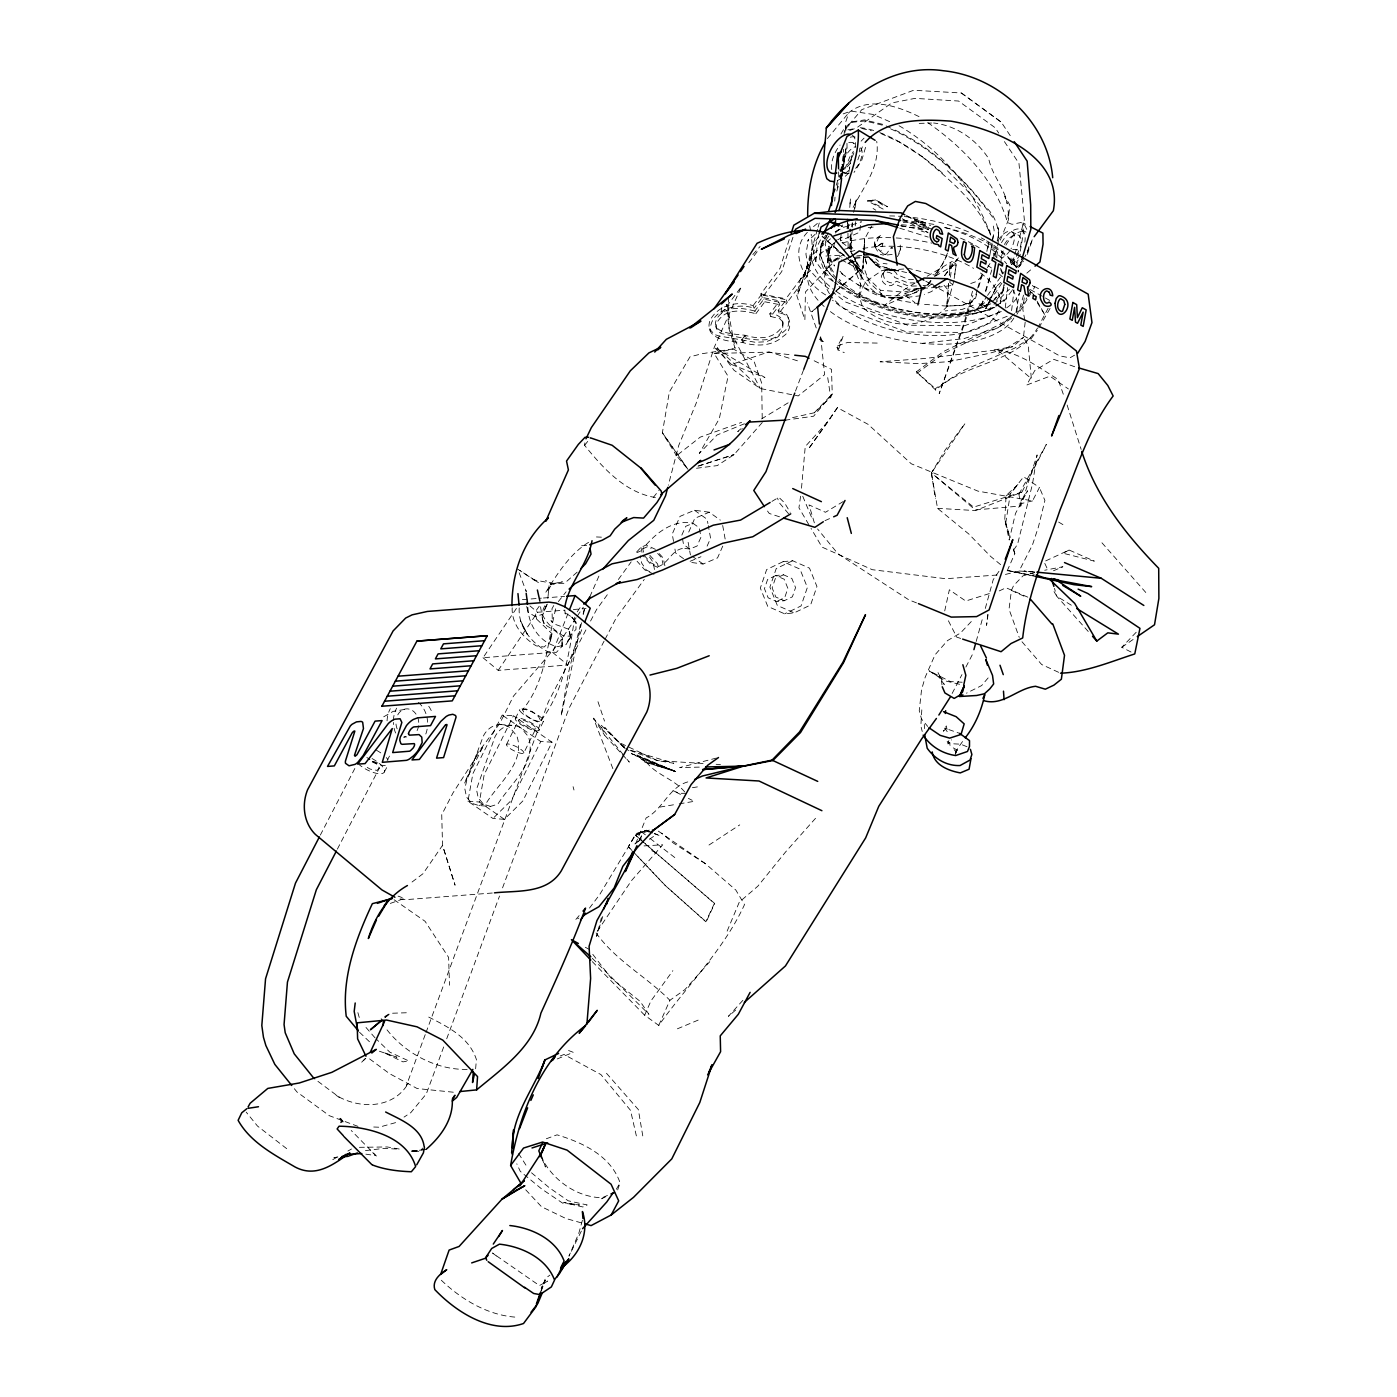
<?xml version="1.0" encoding="UTF-8"?>
<svg xmlns="http://www.w3.org/2000/svg" width="1397" height="1397" viewBox="0 0 1397 1397"><rect width="100%" height="100%" fill="white"/><g stroke="black" fill="none" stroke-linecap="round" stroke-linejoin="round"><path stroke-width="0.75" stroke-dasharray="5 3.75" d="M851 233.701L850.948 252.054L862.106 273.987L854.772 259.231M863.521 257.362L859.12 296.147L862.63 307.2C885.244 329.011 925.006 330.6 946.799 306.799L953.872 280.675M847.962 233.247L848.171 249.609M847.647 222.996L848.031 229.003L848.136 225.843M832.979 276.798C821.069 266.862 816.494 248.177 825.802 235.115M849.498 248.753L850.511 234.696M1014.03 264.522L1014.344 258.567L1013.873 264.976M852.205 229.265L850.948 252.054L850.04 229.038L851.105 251.844L853.864 257.38M852.327 227.187L852.554 223.049L851.926 227.309M863.695 255.826L862.997 268.416L863.922 251.67M863.817 253.73L864.638 239.044L871.571 226.122M864.045 249.574L864.638 239.044L864.01 249.225M1006.102 495.533L1010.345 493.7L1018.256 484.2L1006.102 495.533L1004.757 519.649L1009.874 537.915M921.81 709.868L920.85 725.969L922.23 731.487M844.067 135.526L844.521 127.913L851.559 121.906L864.499 119.915L882.712 124.333L890.57 127.983M846.966 143.332L847.071 148.553L840.959 178.764L846.023 148.047M834.742 201.116L835.004 197.152M948.633 283.591L946.799 306.799L948.668 283.801M832.856 281.199L827.81 277.671L815.883 261.728L817.053 246.675L822.379 236.023M848.031 229.003L848.538 222.542M849.76 207.472L850.459 198.863L849.743 207.175M475.626 1068.792L476.412 1059.537C469.305 1037.482 447.948 1026.778 428.652 1017.051M547.851 598.545L549.038 585.745M801.494 488.199L805.248 446.551L828.823 420.584L837.414 407.645L868.078 424.339L911.298 463.787L977.935 491.115L1032.505 500.912L1039.438 487.501L1023.652 476.796L1010.345 493.7L1005.561 524.119M829.154 248.456L827.757 260.75L828.997 246.082L828.491 256.699L827.024 250.115L831.879 262.287L834.585 265.273M834.288 242.938L833.782 248.16L843.509 255.686M841.116 234.452L840.453 241.21L849.219 247.968A7.718 3.493 77.8 0 1 852.816 248.177M828.962 236.041L820.999 246.728L819.899 257.467L821.034 244.807L826.832 235.918L821.296 244.65M995.432 254.411C1001.282 237.42 999.169 219.381 985.391 206.546C960.28 174.747 929.756 145.847 892.543 128.908M655.42 497.524C625.088 492.6 603.05 468.17 584.61 445.329L585.099 440.649M996.201 300.46L1003.448 290.733L1004.041 285.163M820.999 246.728L819.637 258.934L824.771 271.804L833.398 281.286M829.032 249.557L827.565 261.78L832.263 273.55L837.519 279.33M1025.171 322.131L1023.425 337.463L1028.192 345.443L1031.388 378.709L997.371 349.861L924.57 358.505L880.11 361.788L918.702 363.639L948.563 361.701L989.443 353.301L1012.808 346.631L1023.425 337.463L996.498 354.576M841.745 177.262L844.452 154.089L843.596 152.692M1010.485 263.038L1011.445 254.848M1005.264 307.951L1007.621 287.572M1016.684 267.438L1017.645 259.248M840.732 237.682L840.365 240.913L859.679 232.181L860.919 221.582M855.226 225.877L855.715 221.634M954.78 274.65L956.019 264.068L952.335 261.309L949.838 282.491L953.522 285.25L938.522 287.153M1011.603 310.588L1014.03 290M1024.228 297.875L1022.831 309.47L1024.787 320.035M548.322 592.992L549.073 587.089L552.356 583.317L564.51 583.317L577.887 571.495M1034.723 572.508L1023.006 575.843L1013.558 585.675L1011.428 590.407L1009.018 609.232L1019.251 637.399M845.01 132.313L845.464 128.786L861.844 109.612L913.638 90.264L961.346 92.988L1001.265 122.15L1011.865 138.111M987.801 614.418L986.561 625.367L988.046 614.663M800.586 496.232L798.944 507.81L809.928 526.512M992.691 239.62L994.158 230.278L993.11 225.196M843.107 156.097L841.762 164.811M840.959 178.764L846.32 147.209M851.664 226.785L852.24 222.839M954.186 278.527L956.997 259.266L941.997 278.894M837.274 187.897L838.27 181.54M854.947 208.293L856.309 199.858L854.143 207.315M1004.059 287.153L1003.448 290.733M986.858 251.425L988.5 242.205M1020.299 251.181L1023.25 233.84L1023.058 222.961L1028.332 225.668M850.913 160.498L851.803 155.399L849.498 168.251M721.882 307.445L720.625 314.604L741.423 286.629L714.269 347.277L696.108 403.401L678.715 445.486L668.325 485.265M504.369 819.341L479.346 802.018L484.235 774.444L513.45 715.77L552.007 742.191L522.81 801.005L504.369 819.341L492.966 818.485L467.943 801.197L472.885 773.641L502.169 715.089L513.45 715.77M990.717 250.779L991.713 245.191M809.369 267.211L813.246 245.575M826.064 271.035L829.958 249.399M848.939 171.656L849.935 166.068M989.705 255.93L992.01 243.078M992.394 240.93L993.546 234.504M1000.322 302.887L1002.784 289.109M1015.933 312.614L1019.478 292.951A106.224 50.729 10.2 0 1 1006.643 307.864M840.453 178.537L841.256 174.084M997.179 241.105L998.855 233.282L998.052 227.728M987.644 248.683L988.657 243.165M841.448 166.662L839.318 177.244M972.522 291.187L964.174 322.602L939.186 393.657L964.821 322.969L972.906 295.413M955.181 755.026L956.194 749.822L956.753 752.669M998.384 238.066L998.453 227.973M865.564 147.349L861.739 160.306L854.038 172.442M853.637 212.344L856.309 199.858M581.536 622.748L561.157 715.84L568.474 672.69L580.995 622.521M583.387 614.278L584.767 607.939M840.156 178.135L843.928 157.075L843.491 149.339M830.499 238.747L810.662 256.437L797.739 294.54L807.85 264.574L804.358 273.725L800.429 279.033L796.796 295.588L804.882 319.808L805.423 292.008L837.676 257.851L841.92 257.415M944.721 610.908L949.366 589.778L965.729 601.024L992.376 592.625M574.778 617.142C569.085 653.586 564.074 690.589 540.761 720.887L537.618 721.917L531 719.106L524.766 714.129L522.565 709.886C547.135 679.955 547.153 640.717 556.582 605.425M583.09 614.156L584.644 607.887M601.409 917.707L596.589 936.339L603.417 914.354M977.132 289.895L975.176 297.421L971.142 302.346L961.677 305.279L946.433 306.118L962.254 305.314L971.614 302.52L975.63 297.928L977.586 290.751M862.368 146.825L857.566 160.62M1031.859 241.402L1027.039 255.214M1014.886 254.411L1024.35 219.731L1018.972 163.379L1003.483 140.206M948.842 740.585L947.917 743.972L951.532 739.834M976.189 641.433L983.017 616.706M985.287 608.446L993.25 579.598L1000.549 569.016M582.409 1220.279L578.812 1233.272L568.963 1256.113L581.658 1230.495M1023.53 295.116L1019.566 309.383L1016.283 312.212M817.472 229.283L804.882 273.306L785.882 298.818L787.244 302.363L779.177 313.103C792.239 313.766 792.937 330.338 783.211 336.345C772.209 346.351 756.353 346.648 742.785 342.527C730.579 341.759 703.844 339.768 709.868 320.769C717.394 305.175 737.529 300.355 753.07 305.699L754.083 308.335C737.599 301.595 708.646 310.553 710.392 331.543M818.066 227.187L819.271 222.996M541.268 1290.968L545.249 1280.298L541.18 1288.383L545.249 1280.298M540.552 1292.225L545.336 1278.517L549.877 1275.129M819.236 233.229L806.575 276.641L787.244 302.363L762.238 297.474L761.225 294.837L753.07 305.699M982.545 274.144L978.11 288.987M985.426 291.117L991.8 269.831M985.828 291.414L990.386 276.117M977.673 288.114L982.755 271.088M1021.12 261.833L1017.924 272.066M836.838 191.11L839.265 183.059M838.602 349.337L843.159 336.031L837.746 345.74L837.781 349.914L844.277 352.638M789.218 239.533L780.032 268.241L760.876 293.929L762.238 297.474M1000.619 564.65L990.613 556.408L968.872 534.073L937.544 508.333L931.397 472.972L964.925 423.71L945.053 450.201L931.397 472.972L975.35 509.922L1020.805 505.976L1037.115 454.933L1032.47 484.113L1017.557 544.324L1011.48 553.142M792.955 237.28L781.726 271.577L754.083 308.335M836.192 185.242L838.776 177.332L838.567 168.67M617.666 1189.93L620.076 1182.84C610.716 1155.616 582.689 1142.624 557.054 1134.835L544.079 1139.585M919.016 116.615C897.992 106.347 869.615 96.253 848.974 112.493L845.168 123.46L846.111 130.777M1011.672 264.487L1013.768 258.497M546.629 604.691L543.293 614.139L535.383 616.496L527.979 612.305L526.215 602.107M795.487 391.108L803.746 369.384M425.229 1034.618L406.335 1085.679L408.43 1082.989C393.727 1109.096 359.308 1109.445 335.996 1095.265L339.663 1097.553L313.888 1078.327M425.998 1032.575L548.427 701.731L586.548 628.72M443.687 1046.947L426.329 1093.851L410.788 1112.658L404.047 1117.094M446.708 1038.792L499.532 896.018M502.553 887.863L568.981 708.384L604.063 641.188M955.792 753.385L957.626 748.425L963.057 740.847M1032.208 239.83L1025.869 255.895M803.939 277.147L812.548 254.132M635.618 843.823L646.147 817.943C663.924 808.619 669.407 785.079 690.642 781.237M1050.09 308.388L1038.442 328.557M516.419 608.428L483.03 657.725L552.601 652.382L567.863 613.842M483.03 657.725L498.188 670.368L567.758 665.024L583.02 626.467M994.158 255.459L997.248 247.81M1000.322 240.162L1009.018 218.351L1008.058 210.423L1008.197 218.631L1009.944 205.307L1004.827 196.366L1007.22 203.822C1004.286 187.442 991.957 175.096 988.692 158.647C976.154 139.578 956.596 125.573 933.615 122.988M841.396 177.279L849.865 156.848L853.41 151.417M898.777 253.346L900.855 248.264L900.244 245.069L900.419 251.39L897.398 256.716M545.948 606.315L543.939 611.188L547.38 604.115M1048.117 308.248L1038.635 326.182M544.847 605.739C541.844 611.135 541.041 618.138 544.114 623.673L542.088 617.16L543.119 621.682L547.1 626.013L555.552 631.2L562.52 637.8L562.065 646.392L556.303 652.434L547.31 651.456C531.331 643.022 517.676 626.153 519.265 607.171M727.139 931.118L739.292 902.13L757.873 886.152L785.62 851.926L817.769 815.796M859.12 296.147L865.337 281.862L881.909 270.581L909.517 268.608L935.728 275.349M658.354 831.128L705.59 863.8L735.835 890.064L744.514 904.61C723.594 950.1 687.359 985.182 658.755 1025.415L644.663 1015.235L650.88 1001.038L672.865 970.671M589.848 596.746L599.4 574.988M681.841 535.121L685.735 526.302L692.929 523.264L699.233 527.769L700.945 537.199L697.051 546.017L689.856 549.056L684.827 548.392M688.721 532.1L694.798 518.322L709.274 512.21L720.346 520.138M707.109 546.122L710.584 538.247L708.296 525.621M722.755 546.105L717.552 557.909L703.075 564.021L690.415 562.345M658.755 1025.415L669.896 1000.304L684.914 989.6L709.746 961.695M1014.816 553.666L1012.965 547.746L1014.816 553.666L1005.613 574.394L1019.024 571.146L1032.418 545.057L1038.495 526.704L1044.904 500.423L1039.438 487.501M947.515 253.014L942.451 264.277L934.523 276.606M639.616 840.226L642.253 834.358L639.616 840.016M990.944 307.305L989.949 309.453L985.776 308.72L977.656 303.586L981.794 304.319L986.352 297.09M792.553 417.651L814.346 412.744L830.691 397.377L832.245 394.041L831.512 369.367L812.792 360.094M990.281 299.429L985.776 308.72L990.368 299.255M840.959 133.972L844.521 127.913M985.776 308.72L988.447 303.219M989.32 301.385L996.602 286.437L1001.212 282.002M515.388 718.495L519.824 709.536M523.77 753A9.622 2.357 26.3 0 0 511.773 744.776A9.622 2.357 26.3 0 0 509.905 748.39A9.622 2.357 26.3 0 0 523.77 753L535.854 728.623A9.622 2.357 26.3 0 0 523.858 720.398A9.622 2.357 26.3 0 0 521.972 724.03A9.622 2.357 26.3 0 0 535.854 728.623M539.067 730.212A13.202 3.231 26.2 0 0 522.6 718.931A13.202 3.231 26.2 0 0 520.016 723.908A13.202 3.231 26.2 0 0 539.067 730.212L543.503 721.236A13.202 3.231 26.2 0 0 527.053 709.973A13.202 3.231 26.2 0 0 524.434 714.932A13.202 3.231 26.2 0 0 543.503 721.236M828.194 232.845L825.487 238.328L825.557 249.103L830.482 261.483L834.62 266.024M506.517 744.444L518.601 720.084M552.007 742.191L540.744 741.528L511.459 800.202L492.966 818.485M947.096 255.214L942.451 264.277L933.755 276.309M320.35 835.074L355.187 767.791M337.358 849.149L379.373 767.983L375.828 763.268L368.441 759.025M952.143 693.471L961.957 674.594M965.903 667.033L972.783 653.796M590.564 621.036L596.589 609.511L609.389 591.874M605.076 639.285L616.094 618.155L644.261 579.423M387.126 760.509L390.182 754.817M384.28 772.052L387.842 765.469M853.13 207.402C863.887 186.447 880.389 166.348 876.722 141.307M882.625 243.707L881.682 243.2L876.618 246.885L875.36 246.78L874.539 243.916L874.854 241.07L877.753 237.28L881.472 234.958L878.469 237.996L874.959 246.431L874.539 243.916L876.949 246.815L875.36 246.78L874.819 242.956L875.744 248.055L878.469 252.787M553.753 605.53L551.972 608.76L552.374 622.591L550.994 620.635L553.893 623.865L569.435 629.506L570.378 637.364L566.012 644.681L557.49 646.689C539.434 642.742 527.56 623.935 527.909 606.071M1018.937 494.154L1046.353 444.386L1021.906 492.111L1018.937 494.154L1020.805 505.976M589.464 908.102L599.715 894.551L635.425 835.214L641.433 831.791L653.01 829.381M616.321 1189.231L620.076 1182.84M1016.964 314.185L1026.743 297.893M1027.843 296.077L1031.108 290.646L1033.116 294.173M1011.061 317.102L1000.514 324.139L943.586 351.45L916.397 371.846L935.78 390.13C965.152 362.347 1016.44 363.814 1037.552 327.998M1019.845 311.234L1027.79 298.364M1028.925 296.531L1034.601 287.328L1031.65 284.883L1039.211 289.092M1031.003 338.86L1037.307 330.408M987.312 267.753L992.621 259.283M1001.893 283.189L995.223 293.195L974.477 311.828C926.857 325.798 874.155 310.309 834.55 282.369M498.188 670.368L537.548 612.27L564.964 610.157M558.363 601.583L566.117 591.804M577.24 611.816L580.541 606.962M576.088 617.806L558.067 644.244L513.485 696.125L499.689 723.576L476.534 754.642L464.502 783.298L483.502 745.684L453.047 792.832L441.731 814.748L442.535 845.342L455.073 885.209L442.535 845.342L422.977 873.736L409.146 884.231M577.293 616.042L583.3 607.224M837.414 407.645L808.392 449.083L828.823 420.584M987.539 295.413L1004.251 271.804M597.235 931.31L631.479 880.651L662.754 844.783L641.59 846.041M539.207 606.228L536.169 610.489L535.61 615.396L537.147 620.39L536.396 618.888L552.025 633.732L550.243 641.572L544.079 647.021L536.151 645.851C523.107 637.818 511.477 623.935 512.175 607.8M977.429 308.632L982.894 301.001M983.278 301.333L977.778 308.981L965.31 313.138M618.347 579.511L631.165 561.873M920.71 289.406L926.281 286.612L932.498 278.02M754.834 311.077C742.366 307.759 726.44 305.489 717.656 317.398C707.266 333.761 736.359 334.127 745.177 335.28L746.347 337.952L742.785 342.527L741.929 339.925L745.334 335.315C757.104 339.052 772.244 339.541 780.556 328.749C787.489 320.943 777.954 313.12 769.782 313.888L778.688 302.049L763.792 299.168L754.834 311.077L755.847 313.714C743.379 310.396 727.435 308.126 718.669 320.035C713.937 325.03 716.748 333.691 723.908 334.058C738.105 336.834 787.664 351.59 782.582 320.123M1016.09 262.88L1018.203 260.017M741.772 339.89L745.177 335.28L746.347 337.952M827.373 138.582L848.974 112.493M1011.952 290.611L1003.989 301.281L1000.531 303.411M755.847 313.714L764.823 301.787L763.792 299.168M778.688 302.049L779.701 304.686L770.795 316.508L779.77 318.708L783.595 322.742M779.177 313.103L778.164 310.466L786.232 299.744L761.225 294.837M828.84 250.604L836.192 240.825M882.694 273.882L884.807 271.105M748.844 262.671L759.427 248.771M944.669 275.75L960.35 255.372M1010.939 263.212L1018.954 252.909M653.325 497.437L659.244 489.945M584.61 445.329L590.529 437.872M1018.465 267.491L1023.11 261.78M920.413 288.515L926.281 286.612L933.144 278.282M426.102 1149.382L411.277 1151.215L419.956 1151.338L422.732 1148.055M988.15 677.912L981.637 685.578L966.445 693.174M891.076 248.212L891.967 247.199L892.666 248.247M579.126 915.611L575.267 920.117L578.917 918.056M920.169 288.114L926.281 286.612L930.419 281.827M935.92 275.436L942.8 267.456M588.556 542.368C569.889 553.736 557.001 574.254 545.546 592.695L552.688 583.771L562.38 581.833L553.02 584.417L545.546 580.506M762.291 422.505L734.071 454.601L717.255 465.603L696.352 468.274M752.843 254.568L760.108 246.466M846.722 228.182L850.93 223.503M835.371 233.002L842.653 224.969M742.872 1000.339L728.378 1016.335L738 1008.04M946.171 728.274L943.412 731.242L946.31 725.916L947.69 732.342L944.686 728.134L959.704 733.39M655.437 549.353L646.217 544.97L640.926 547.432L635.338 553.404L640.629 550.959M643.528 552.182L642.795 548.864C654.547 534.073 672.69 518.881 692.929 523.264M644.261 555.482L650.81 562.799L658.598 566.483C668.814 563.061 672.83 547.694 685.071 548.427M971.282 621.543L960.507 632.998L947.498 640.594L935.047 654.809L925.233 677.108L921.566 689.664L919.243 710.619L921.531 719.018L927.73 726.44M843.334 155.242L844.452 154.089M365.141 1058.577L361.159 1062.768L365.77 1058.42M814.346 412.744L832.245 394.041L813.613 416.219L785.655 420.113M1131.046 652.032L1121.774 647.282L1137.158 631.252M861.093 141.167L864.045 138.146M379.373 767.983L376.998 770.376L370.1 769.066L366.398 766.936M845.464 128.786L851.96 122.342L865.11 120.945L883.096 125.346M881.978 244.038L882.956 243.078L880.756 251.827L878.643 249.557L883.568 254.097L886.431 254.429L884.126 254.778L886.519 253.887L890.553 248.055L892.142 248.072M994.018 304.284L1009.402 289.196M982.021 276.204L976.363 281.53L968.802 284.202M807.344 232.356C787.838 252.473 804.934 282.893 825.697 294.942M813.525 226.628L819.306 221.774M815.062 234.382L807.71 241.21L808.496 239.236L805.929 253.992L808.444 269.167L807.256 267.491L820.58 282.089L830.796 290.489M1016.23 267.822L1023.512 261.222M848.974 172.914L843.963 177.436L835.738 181.261M740.812 428.844L737.703 431.551L742.418 428.635M835.685 291.362L860.342 269.865L852.257 260.226M814.94 308.999L811.692 311.793L816.145 308.3M836.017 290.838L860.342 269.865L849.533 260.331M1014.624 313.627L998.191 327.719L963.93 338.598L922.509 343.313M1026.83 273.148L1033.378 267.56M800.429 279.033L810.452 270.651M385.31 1017.4L390.269 1013.296L407.714 1012.72M993.966 299.22L996.829 296.915L993.686 299.29M384.716 1017.784L390.269 1013.296L381.154 1018.535M996.41 306.083L1004.251 299.814L995.45 306.048M686.713 467.838L676.532 455.736L700.194 437.156L741.58 422.383M992.097 300.477L984.239 306.432L988.255 303.848M881.35 243.811L876.618 246.885M916.816 373.366L943.988 353.319L999.746 326.741L1015.235 315.443M993.686 307.288C943.132 328.994 880.18 316.141 836.262 284.447M649.395 839.3L654.372 835.86M1121.774 647.282L1135.569 637.8M788.135 402.825L761.54 418.908M383.721 716.801L393.168 711.37L407.924 708.89M939.832 286.001L931.345 291.624L924.29 294.365M935.78 390.13L935.361 388.628L962.516 370.851L1014.379 348.272L1033.902 335.926M708.995 845.028L739.746 824.894M543.59 1283.616L547.659 1281.049L539.417 1285.572L492.739 1253.249M932.096 283.591C917.061 295.989 897.276 297.578 878.94 294.523C866.227 287.642 858.841 273.218 851.803 261.064M835.877 231.797L842.793 227.536L861.722 221.896M993.616 307.654L989.146 310.082L968.558 314.587L990.176 309.785L994.839 307.34M838.008 239.708L845.255 235.272M990.787 303.795C942.032 328.173 879.516 313.365 837.327 281.548L853.934 292.968L875.203 302.625M843.247 501.523L825.487 512.28L809.02 504.911L815.15 525.516M771.965 501.383L777.5 498.083L779.718 498.153L784.52 502.798L790.178 512.315M927.154 276.239L952.335 261.309M935.484 276.065L956.019 264.068M1074.572 355.17L1069.962 357.859L1059.555 355.833L938.592 288.358M332.765 1159.65L337.603 1156.891M347.888 1151.058L351.52 1148.998M835.179 231.727L842.793 227.536M915.07 282.997L903.37 290.227L884.266 305.611L906.374 296.059L914.598 302.398M1069.124 550.034L1063.03 553.212L1094.322 561.123L1069.124 550.034L1043.996 561.699L1048.309 570.919M550.767 584.121L552.356 583.317L533.968 579.895L517.781 569.155L526.267 591.595L525.953 590.355M918.859 290.332C901.868 301.071 878.643 300.338 863.503 287.031L867.275 289.738L861.146 285.599L850.983 259.667M605.407 1196.897L601.688 1198.766L605.338 1196.95M783.071 561.681L766.674 569.539L760.317 588.067L767.756 606.403L784.625 613.824L794.177 612.864L810.592 605.006L816.931 586.478L809.492 568.142L792.64 560.721L783.071 561.681L799.94 569.085L807.379 587.438L801.04 605.966L784.625 613.824M792.64 560.721L776.226 568.579L769.887 587.107L777.326 605.46L794.177 612.864M775.789 575.547L767.617 579.458L764.456 588.678L768.158 597.811L776.557 601.496L784.241 600.727L792.396 596.816L795.557 587.596L791.855 578.463L783.473 574.778L775.789 575.547L784.188 579.231L787.873 588.364L784.73 597.584L776.557 601.496M783.473 574.778L775.3 578.69L772.139 587.91L775.841 597.043L784.241 600.727M999.222 590.931L1006.015 587.77L1027.965 597.217M642.795 548.864L647.265 546.786L651.159 548.637M643.598 842.356L635.425 835.214L646.532 830.185L652.347 832.577M405.514 736.394L403.698 737.214L406.754 736.865M824.998 520.644L831.931 517.571M607.433 1195.465L602.177 1197.735C576.455 1197.334 551.972 1179.679 541.303 1156.821M1053.478 570.762L1062.873 566.763L1044.694 570.238M709.274 512.21L694.484 510.254L680.025 516.366L672.219 534.073L674.122 544.586M690.118 561.297L700.962 556.722M677.405 1028.803L700.927 1018.954M1001.282 311.514L964.821 325.711L907.683 325.204L845.709 302.066L832.455 291.781M744.426 423.745L717.063 434.991L699.286 453.431L719.298 418.733L728.064 376.264L714.164 353.458L733.198 348.901L753.926 360.985L761.679 383.057L762.221 418.349M557.228 1058.943L573.311 1052.343L566.396 1049.688M1007.167 316.298L965.729 332.451L906.513 331.927L842.67 308.126L832.49 300.215M560.232 1055.975L564.004 1054.473L600.937 1074.59L630.518 1110.336L637.084 1139.061M635.425 835.214L653.429 829.469M973.203 305.227L961.922 309.488L945.158 310.902M948.563 361.701L956.578 358.68M843.159 113.89L851.035 111.079L873.247 114.467L891.094 122.272M390.322 903.405L404.519 898.411L398.075 896.123M731.434 364.477L764.945 377.539L714.269 347.277L731.434 364.477L769.014 351.834L799.049 361.317M837.746 345.74L847.42 342.509L879.691 343.121M522.565 709.886L525.691 708.855L532.327 711.649L538.561 716.626L540.761 720.887M922.544 287.73L904.802 293.562L918.475 289.144M698.011 466.144L734.071 454.601L697.889 466.196M645.03 762.081L675.659 771.563L636.927 755.026L641.974 759.636L675.659 771.563L645.03 762.081L642.864 759.357M478.874 805.545L486.156 803.292C498.624 783.053 525.831 762.273 516.855 735.957L509.87 727.593A23.26 19.453 -87 0 0 483.31 736.114L466.877 780.102L464.782 788.572L466.528 797.041L471.697 803.258L478.874 805.545L490.557 806.418L497.821 804.166C510.289 783.874 537.391 763.006 528.415 736.673L521.43 728.308L502.169 715.089M395.595 1122.629L379.093 1127.222L370.659 1126.89M849.638 130.497L856.309 128.07L891.74 102.959L915 98.366L958.552 101.038L995.153 127.738L998.715 133.082M844.259 249.295L849.219 247.968M365.455 1150.622L383.494 1148.404L399.193 1149.155M716.469 758.047L679.728 767.564L701.277 767.075M918.126 288.603L903.842 292.095L880.547 290.262L863.346 273.515L853.008 255.634M1032.505 500.912L1018.954 504.125L1027.668 490.766L1015.479 513.485L1009.21 540.063L1004.757 519.649L1010.083 537.653M819.323 339L822.763 341.532L826.849 341.759M847.455 247.793L850.86 247.059M848.154 263.317L853.253 262.217M337.812 1156.908L333.9 1157.711L337.899 1157.327M1012.738 249.504L1017.453 249.714L1018.605 251.041M994.175 349.949L1012.808 346.631M847.892 129.834L856.134 128.402M659.925 807.082L677.074 804.201M679.221 803.851L694.222 801.337L688.389 798.385M692.441 787.681L700.194 786.459M733.198 348.901L702.22 353.685L689.996 356.829L669.338 392.033L662.37 432.791L676.532 455.736M424.321 1149.644L411.277 1151.215M936.392 287.433L907.526 289.319L894.028 283.87L891.443 285.582A7.718 6.199 37.1 0 1 882.537 281.478A7.718 6.199 37.1 0 1 883.515 273.183A7.718 6.199 37.1 0 1 892.77 274.388L894.779 277.497L908.26 282.98L914.267 282.84M923.05 285.652L933.353 284.447M920.763 295.745L900.786 298.085L890.186 297.648L902.864 297.858L886.693 297.858L881.332 295.623L880.547 290.262M868.201 227.659L874.382 226.978M359.378 1147.321L387.196 1146.954L400.817 1149.294M856.78 255.861L863.136 255.197M947.707 315.495L966.41 313.801M838.497 259.702L828.072 260.575L841.92 257.694M855.156 258.288L869.755 257.065M522.391 599.627L541.355 598.16M543.468 598.003L564.545 596.379M573.381 609.511L586.042 608.533M492.268 893.015L405.444 899.685L398.355 898.69M997.056 575.023L945.734 578.725L872.287 569.697L822.012 547.083L811.028 528.38M903.283 222.472L909.499 222.053L930.716 225.371M467.157 1069.369C436.423 1070.189 404.868 1053.198 386.463 1029.135M825.924 256.053L844.225 255.04M854.685 257.223L869.58 256.681M581.623 545.721L588.172 545.494M919.209 123.39L931.555 123.041M892.142 254.464L883.882 255.267L880.337 254.359M714.164 353.458L767.232 352.166L792.605 354.978M913.498 279.61L909.377 279.679L897.206 274.755A7.718 6.199 37 0 0 886.606 269.865A7.718 6.199 37 0 0 885.436 279.749A7.718 6.199 37 0 0 896.455 281.216L908.626 286.141L920.99 285.896M686.171 793.304L679.117 793.304L672.83 790.545L680.618 794.474M894.586 270.267L886.012 270.092M902.933 220.062L934.471 224.428M901.17 226.139L928.359 229.545M596.432 536.954L603.19 537.251M411.836 1150.971L419.956 1151.338M924.133 313.819L947.445 315.058L965.589 313.504L947.445 315.058L924.273 313.836L898.882 309.68M962.166 682.242L950.379 681.579L929.145 670.839L939.116 677.266L944.267 684.53L937.981 672.516L941.246 679.012L941.997 684.844M937.544 508.333L975.438 510.569L1021.906 492.111L973.587 507.128L931.397 472.972L935.379 498.659M500.231 724.572L511.808 725.287M946.991 306.118L921.234 304.092M703.093 763.478L657.481 760.614L627.201 749.368M716.12 764.299L720.468 764.578M1019.339 571.024L1035.247 572.054M467.943 801.197L479.346 802.018M1034.723 571.984L1024.001 570.954L1034.217 574.377M453.309 1092.21L417.162 1088.542L389.501 1073.629L367.69 1057.494M888.876 269.237L898.882 270.896L887.392 269.9L895.564 270.774M872.095 201.43L867.397 200.924L884.615 209.864M883.131 263.457L887.043 263.911M514.777 1317.092C486.785 1314.821 460.678 1298.948 440.858 1279.792M365.857 1154.166L375.915 1155.651L351.223 1130.487M945.559 227.711C971.91 233.945 1000.147 245.208 1016.51 267.578M919.209 303.76L900.978 300.809L878.556 294.208L857.636 284.656M997.371 349.861C1019.95 353.162 1039.193 367.551 1058.105 379.478L1064.357 397.185M764.823 301.787L779.701 304.686M760.876 293.929L785.882 298.818M1034.723 576.297L1007.813 570.552L1034.269 575.791M900.646 225.563L923.871 230.191L927.643 232.304M902.654 220.97L925.268 225.493L929.04 227.606M1007.813 570.552L1033.309 575.948M906.67 272.572L879.691 266.53L869.475 258.148M959.634 684.303L945.42 680.915L929.145 670.839M861.722 128.472L871.361 130.794M917.235 221.355L923.592 222.909M869.912 259.021L880.197 268.067L887.881 269.97M895.791 270.215L881.332 266.268L871.187 258.934M581.344 1222.864L565.785 1218.463L541.512 1206.729L523.177 1187.083M874.976 302.555L899.109 309.732M944.494 227.432C967.807 233.928 991.416 244.562 1006.713 263.963M631.252 750.433L673.773 763.251L657.481 760.614L620.495 743.169L624.756 747.151M899.72 228.182L928.219 237.106M778.164 310.466L786.668 314.517L789.707 320.35M921.147 230.994L924.482 232.059M490.557 806.418L483.397 804.131L478.228 797.914L476.464 789.427L494.94 736.883A23.19 19.383 -87 0 1 521.43 728.308L540.744 741.528M779.491 516.785L769.241 513.467L765.626 508.351M960.682 638.446L956.753 637.137L947.306 618.627M379.408 1051.225L396.923 1057.25L383.686 1052.517L402.982 1061.877L408.727 1060.917L389.78 1052.133L376.509 1039.263M957.626 750.294L952.405 747.43L956.229 752.25M1074.677 366.73L1053.652 359.308L1034.828 370.484L1026.638 385.066L1049.915 376.177L1068.373 388.942M641.974 759.636L675.659 771.563L631.846 753.786L626.17 748.478M652.329 832.996L646.497 830.918L635.879 833.59L646.532 830.185L651.212 833.887M654.267 833.695L660.1 835.773L654.285 833.38M358.016 1126.384L329.413 1115.732L296.95 1091.948L294.348 1088.717M928.551 229.789L916.484 224.48M916.502 602.875L908.818 599.837L837.851 553.683L817.559 528.957M635.67 755.76L675.659 771.563L631.846 753.786M967.003 746.731L960.665 744.182L951.497 743.728L947.131 741.51L950.082 745.666L949.593 742.785M927.416 227.99L920.274 224.882M876.373 265.674L868.986 257.188L874.941 262.846M880.756 293.684L881.961 294.226L869.44 282.735L863.014 265.5M970.129 243.916L974.023 245.68M879.324 206.11L873.003 203.036M1011.428 590.407L1026.498 597.322M1058.629 672.324L1041.638 664.501L1019.985 639.424M880.966 133.536L899.825 142.302L922.142 156.691M890.849 128.961C933.091 148.117 967.632 181.488 993.966 219.224M657.777 567.426L650.408 563.917L642.672 555.273M654.04 574.272L644.82 569.906L637.084 561.262M844.818 172.861L837.973 169.456A15.297 7.858 -60.8 0 0 852.275 160.288M997.912 240.86A14.93 7.666 -60.8 0 1 1011.882 231.885L1018.692 235.307M651.77 850.686L657.341 853.497M649.884 571.792L646.322 569.976L641.59 562.939L640.228 555.709M1021.574 229.824L1026.131 232.164A21.688 11.124 -60.8 0 0 1005.857 245.191M839.178 224.865L842.88 226.785M906.688 215.767L925.268 225.493M841.448 259.842L860.342 269.865L822.693 236.826L847.996 258.969M906.74 215.871L929.215 228.025M902.305 218.753L928.114 232.81M585.326 947.271L588.818 949.174M1030.288 289.581L1043.489 296.95M1045.393 297.998L1051.05 301.158M925.757 281.181L936.758 287.328M533.968 579.895L538.264 582.427L519.492 570.273M981.794 304.319L989.949 309.453M1058.629 522.059L1065.474 526.145M1071.324 605.215L1056.831 596.309L1052.57 589.115M853.148 142.931L854.667 143.874M873.073 208.485L875.832 210.214M705.59 863.8L673.424 843.09L661.549 833.136M899.039 125.73C940.792 150.09 973.953 188.735 990.351 234.329M927.73 122.604C963.004 147.034 995.31 180.51 1007.569 222.577L1012.057 224.323L1020.84 222.507L1024.193 224.149L1027.319 230.522M841.5 273.585L858.579 285.093M394.076 899.72L425.055 921.287L448.612 957.399L449.52 985.234M878.434 202.198L884.109 206.162M694.484 510.254L707.144 519.317L707.912 523.526M689.856 549.056L683.552 544.551L682.522 538.893M692.004 556.093L703.075 564.021M683.552 558.678L675.642 553.002L674.507 546.698M286.682 1148.648L257.467 1126.034L246.186 1112.117M961.346 92.988L1001.265 122.15M875.308 264.365L880.197 268.067M492.495 1252.934L496.948 1256.374M641.433 831.791L648.348 837.117M650.059 838.462L677.702 859.801M921.706 156.324C947.847 178.414 978.302 202.251 990.525 235.133M529.969 605.949L537.548 612.27M552.601 652.382L567.758 665.024M531.524 1172.799L549.318 1187.747L568.195 1200.791L587.177 1204.965L582.846 1206.973L563.742 1202.468L579.563 1205L562.642 1203.149L541.739 1189.022L520.26 1171.315L516.785 1163.806M645.239 843.788L714.723 903.492L706.201 921.88L665.461 885.646L635.967 854.667M640.088 839.213L635.198 834.917L628.318 846.582L631.269 849.69M641.712 840.645L714.391 903.405L705.834 921.758L665.147 885.419L632.736 851.244M916.397 371.846L935.361 388.628M684.705 791.942C674.402 779.229 657.184 775.23 646.986 762.884L648.016 764.613L646.444 762.291M372.702 1152.63L377.347 1157.013M359.518 1032.261L371.759 1043.926M875.832 258.777L878.521 261.344M375.025 1037.831L364.058 1025.223M788.554 513.747L779.177 502.606L777.5 498.083M623.638 747.116L600.588 724.641L604.604 735.224L629.314 762.116L625.192 757.052M947.48 170.783L966.026 189.311L980.397 206.04M644.663 1015.235L592.311 961.642M628.58 846.914L634.482 853.113M592.276 958.307L648.924 1014.309L640.14 1001.387L611.17 978.197L591.437 952.597M839.999 271.228L842.705 274.196M838.829 280.762L842.775 285.11M835.895 279.976L825.906 268.957L820.772 256.14M659.314 553.683L663.191 557.997L664.92 565.837M657.673 553.404L661.602 557.787L663.069 564.423M649.849 555.325L657.603 563.969L658.476 567.898M1088.246 631.496L1056.831 596.309L1054.456 588.364M1101.954 542.804L1147.391 594.301M822.763 341.532L818.869 335.193M606.49 1073.28L638.324 1109.55L643.371 1139.446M836.855 347.347L838.13 348.831M944.04 285.232L948.179 290.192M596.082 932.934C615.885 960.839 646.636 976.8 669.896 1000.304M612.864 768.647L593.498 718.198L623.813 755.358M687.988 469.357L662.37 432.791L686.765 467.611M649.535 557.019L653.098 562.293L654.46 569.522M871.78 259.807L873.3 262.112M593.498 718.198L604.604 735.224M518.584 1153.503L527.647 1167.857M1028.402 288.533L1031.754 293.894M1037.342 302.817L1045.183 315.32L1037.133 301.228M709.379 328.906L714.705 334.599L719.158 335.996L755.218 342.265L766.22 341.776L777.465 337.183L785.882 329.779L788.275 325.623L788.676 317.73M802.751 496.267L812.548 519.701M541.757 1158.043L545.476 1167.019L541.023 1154.428M1000.741 269.796L1002.313 273.707M769.782 313.888L770.795 316.508M715.578 326.269L716.591 328.906M816.215 327.963L807.326 302.747M1067.133 405.043L1081.156 449.397M597.986 701.713L604.517 721.114M989.879 231.029L989.513 229.911L990.263 234.05M526.669 606.49L527.787 610.21L527.001 606.158M357.894 1012.633L360.059 1020.351M815.883 261.728L812.408 247.321L811.186 234.294M573.084 786.686L573.992 790.021M992.726 244.458L993.983 257.764M564.702 610.349L565.523 614.034L564.126 612.148L571.757 617.003L575.966 622.084L575.983 629.401L569.574 636.176L563.27 635.897C552.933 629.348 541.634 619.849 540.604 606.822M640.926 547.432L642.236 553.317M809.684 225.86L810.871 231.972M726.999 304.406L735.084 348.324L729.164 329.238L726.265 304.319M722.686 525.482L725.357 540.202M688.127 542.333L690.415 554.958M827.723 377.644L830.691 397.377M820.685 336.694L824.614 374.675L798.211 395.927L760.265 388.523L734.019 370.275L717.394 347.783L760.265 388.523L729.164 329.238L728.274 297.404M847.403 218.962L847.996 228.671M924.29 724.397L924.465 728.605M377.923 763.041A14.04 5.082 28.3 0 1 366.835 757.453M372.039 758.536A17.026 6.147 28.3 0 1 383.057 773.205A17.026 6.147 28.3 0 1 359.378 764.805M385.328 765.486A17.026 6.147 28.3 0 1 370.956 761.313M376.474 750.294A17.026 6.147 28.3 0 1 382.027 753.804M386.27 757.576A17.026 6.147 28.3 0 1 388.087 759.985M397.167 728.867A14.04 11.403 85.6 0 1 395.945 723.524M397.743 714.88A14.04 11.403 85.6 0 1 410.858 709.676A14.04 11.403 85.6 0 1 418.751 724.03M418.576 725.829A14.04 11.403 85.6 0 1 416.935 730.875M387.056 720.817A24.954 20.274 85.6 0 1 390.287 708.663M418.367 702.394A24.954 20.274 85.6 0 1 427.622 722.825M427.133 729.182A24.954 20.274 85.6 0 1 424.391 737.092M395.595 733.023A24.954 20.274 85.6 0 1 393.378 722.441M393.395 720.328A24.954 20.274 85.6 0 1 396.626 708.174M428.739 706.271A24.954 20.274 85.6 0 1 431.743 711.754M860.255 127.703A108.372 40.181 43 0 1 875.814 131.178M879.743 132.575A108.372 40.181 43 0 1 943.796 174.328M850.668 259.702A7.718 3.493 77.8 0 1 846.198 262.199M855.767 258.602A7.718 3.493 77.8 0 1 851.297 261.099M998.907 310.763A89.024 42.504 10.2 0 1 920.571 334.861A89.024 42.504 10.2 0 1 830.499 295.169M829.504 293.719A89.024 42.504 10.2 0 1 843.701 254.603M851.017 251.652A89.024 42.504 10.2 0 1 854.807 250.465M862.892 248.526A89.024 42.504 10.2 0 1 895.494 246.343M897.555 246.431A89.024 42.504 10.2 0 1 973.552 268.346M980.502 273.009A89.024 42.504 10.2 0 1 1000.409 303.498M1004.181 283.713A89.024 42.504 10.2 0 1 990.892 302.363M989.076 303.481A89.024 42.504 10.2 0 1 839.248 279.313M833.398 272.083A89.024 42.504 10.2 0 1 837.1 239.708M901.449 224.795A89.024 42.504 10.2 0 1 932.655 229.213M960.542 238.136A89.024 42.504 10.2 0 1 966.41 240.755M968.278 241.681A89.024 42.504 10.2 0 1 973.674 244.51M975.577 245.593A89.024 42.504 10.2 0 1 979.262 247.845M1000.531 268.364A89.024 42.504 10.2 0 1 1003.692 276.169M1013.855 318.079A106.224 50.711 10.2 0 1 931.415 344.011A106.224 50.711 10.2 0 1 827.268 309.156M824.178 306.502A106.224 50.711 10.2 0 1 832.891 246.483M842.513 243.008A106.224 50.711 10.2 0 1 894.115 237.839M896.21 237.961A106.224 50.711 10.2 0 1 931.904 243.148M988.063 265.727A106.224 50.711 10.2 0 1 991.468 267.997M999.099 273.882A106.224 50.711 10.2 0 1 1002.382 276.833M1012.685 289.511A106.224 50.711 10.2 0 1 1016.248 312.806M999.798 311.898A106.224 50.729 10.2 0 1 832.629 288.69M829.731 286.315A106.224 50.729 10.2 0 1 820.144 235.499M889.697 215.924A106.224 50.729 10.2 0 1 902.183 216.43M904.278 216.587A106.224 50.729 10.2 0 1 971.823 233.316M981.218 237.839A106.224 50.729 10.2 0 1 984.728 239.743M986.579 240.79A106.224 50.729 10.2 0 1 1018.623 271.856M860.657 147.82A14.93 7.666 -60.8 0 1 855.435 168.583M849.097 173.123A14.93 7.666 -60.8 0 1 842.845 162.925A14.93 7.666 -60.8 0 1 855.366 146.668M859.888 148.117A21.514 11.036 -60.8 0 1 859.242 151.959M848.59 170.609A21.514 11.036 -60.8 0 1 841.238 175.341M831.774 169.578A21.514 11.036 -60.8 0 1 840.068 145.044M850.249 137.255A21.514 11.036 -60.8 0 1 856.413 137.622M848.765 142.651A15.297 7.858 -60.8 0 1 854.999 145.131M852.03 134.985A21.688 11.124 -60.8 0 1 854.877 149.427M853.881 152.797A21.688 11.124 -60.8 0 1 838.13 172.442M1011.882 231.885A14.93 7.666 -60.8 0 1 1011.009 248.858M1010.014 250.482A14.93 7.666 -60.8 0 1 1001.335 258.078A15.297 7.858 -60.8 0 1 1001.509 251.67M997.056 257.834A14.93 7.666 -60.8 0 1 995.083 247.88M1001.474 242.729A21.514 11.036 -60.8 0 1 1018.169 228.933A21.514 11.036 -60.8 0 1 1024.822 242.205M1020.351 254.219A21.514 11.036 -60.8 0 1 1010.817 265.22M996.777 256.664A21.514 11.036 -60.8 0 1 998.645 248.788M1028.995 246.588A21.688 11.124 -60.8 0 1 1024.892 256.769M1023.739 258.655A21.688 11.124 -60.8 0 1 1018.256 265.395M1001.3 264.365A21.688 11.124 -60.8 0 1 1003.413 250.238M1004.391 244.492A15.297 7.858 -60.8 0 1 1021.032 239.114A15.297 7.858 -60.8 0 1 1007.901 262.112M950.309 262.496L949.331 275.279L950.309 262.496M551.483 634.552L550.243 641.572L551.483 634.552M562.415 645.414L562.065 646.392L561.873 638.866L562.415 645.414M996.602 286.437L991.259 297.421L996.602 286.437M570.378 637.364L566.676 642.655L570.814 637.364L569.208 631.444L570.378 637.364M641.694 838.864L634.762 843.98L641.729 838.864M872.741 200.225L867.397 200.924L875.709 199.946L887.532 206.773L875.709 199.946L872.741 200.225M919.226 220.569L911.962 217.984L927.311 223.625L919.226 220.569M625.175 748.617L604.744 727.558L625.175 748.617M573.957 619.744L571.757 617.003L576.175 623.464L573.957 619.744M863.398 279.749L852.641 261.064L863.398 279.749M526.302 632.37L520.295 620.39L527.28 634.343L526.302 632.37M866.594 263.981L863.643 252.84L866.594 263.981"/><path stroke-width="1.5" d="M512.437 1148.072C511.285 1115.854 534.003 1088.909 544.917 1059.939L558.59 1053.425M383.267 1025.538L383.319 1020.561M807.676 215.697C807.536 190.341 812.303 164.305 825.383 142.284M512.734 1148.229L513.625 1129.684L511.634 1152.717L512.42 1154.393M564.877 606.909C568.789 583.195 587.805 564.772 592.031 540.709M831.512 205.569L831.948 197.291L834.9 189.189M473.286 1071.464L472.553 1082.518L474.316 1074.677M459.665 1091.581L476.621 1089.887L477.547 1076.598L442.814 1040.136L417.057 1026.83L386.515 1020.037L357.143 1022.831L357.615 1038.862L365.997 1056.254M511.948 605.704C511.913 572.753 523.194 540.15 548.322 517.833L545.825 521.116L568.404 469.933L566.536 461.045L578.341 444.403L585.064 437.261L588.748 437.261M586.897 1024.263L590.617 978.476L589.097 946.258L596.956 920.553L627.253 866.437L636.962 845.674M841.273 151.906L837.746 153.338L832.368 199.404L828.561 211.226M841.5 179.392L838.986 200.714L835.144 212.536M355.205 1002.994L354.192 1011.376L357.859 1031.108M945.263 713.483L945.682 710.689M970.985 758.658L969.081 769.223L960.298 772.908C948.633 770.725 934.191 765.207 932.218 751.918M521.081 1183.486L510.621 1165.482C519.649 1112.588 540.971 1058.909 585.308 1025.73M963.686 685.263L965.833 675.292L962.847 664.728M917.899 304.93L921.793 288.463L915.297 277.776L904.627 265.535L859.26 250.919L850.476 256.926L839.038 262.147L834.812 287.555L803.746 369.384M667.766 487.361L665.583 495.743L653.761 520.33L628.336 540.552L602.578 569.435M964.262 685.752L960.123 694.99L964.262 685.752L962.638 691.794L960.123 694.99L954.168 698.43L944.931 692.964L942.259 686.783M973.919 649.675L975.612 643.493M819.236 233.229L821.052 227.013L834.969 218.665M1021.731 259.79L1030.829 229.335L1030.689 204.905L1027.162 161.161L1014.222 141.656M354.716 754.59L363.464 728.553L362.679 722.284A14.843 6.793 -50.2 0 0 360.95 721.428L356.479 721.882L352.096 724.24A9.168 4.191 -50.2 0 0 350.298 725.969L327.509 766.429L334.337 765.905L351.904 733.303A3.58 1.641 -50.2 0 1 352.463 732.482L353.354 731.574A1.938 0.891 -50.2 0 1 353.755 731.277L354 731.155A2.375 1.083 -50.2 0 1 354.716 731.05A1.938 0.891 -50.2 0 1 354.838 731.172L345.496 760.876A10.146 4.645 -50.2 0 0 345.513 763.321L349.04 765.8L355.135 764.334A9.727 4.453 -50.2 0 0 357.789 762.36L363.255 755.48L382.097 720.59L375.077 721.131L356.968 754.747L355.117 756.266L354.489 755.428A2.619 1.205 -50.2 0 1 354.594 754.886M606.525 904.383L608.394 898.393L603.539 909.412M791.191 233.386L793.81 225.179L814.172 213.304L839.37 210.51L901.117 212.833L904.872 214.859M838.968 210.65C846.303 184.16 859.679 158.158 858.299 130.078L846.966 136.452L838.305 157.861L838.567 168.67M710.636 1067.902L711.929 1065.09L699.792 1102.53L671.782 1158.899L633.505 1197.369L611.188 1214.988L591.088 1225.606L585.238 1223.964M538.159 1078.484L544.917 1059.939L542.036 1068.076M794.282 233.247L795.609 229.213L814.975 218.316L875.29 220.516L898.533 225.144M540.272 1294.425L536.029 1306.701L523.526 1323.5C491.168 1334.711 456.4 1312.185 434.816 1289.606C431.935 1280.595 439.95 1273.907 446.726 1269.716L440.631 1274.448L449.118 1250.071L459.089 1246.456L502.064 1199.097L524.329 1180.675L513.398 1189.72M536.413 1303.907L540.552 1292.225M1058.891 415.555L1051.592 436.004L1079.427 368.529L1076.458 351.031L1053.478 332.975L1008.005 312.404L973.517 288.341L946.956 278.719L924.098 278.038L916.886 282.002M794.771 393.098L765.975 471.68L753.786 490.469L764.421 506.657M833.799 226.489L835.109 222.926M625.105 871.466L632.614 851.716M1005.229 559.254L1012.79 539.609L989.059 609.983L976.59 616.601L951.27 617.107L918.423 603.626M519.544 1128.619L527.647 1107.804M569.47 609.773L575.093 595.576L590.25 608.219L584.627 622.416M834.376 226.663L835.773 223.153M542.403 1292.644L537.845 1303.418L531.035 1312.272M838.741 226.07L830.621 222.14L834.777 222.874L835.72 220.674M541.809 1152.577L545.738 1143.322L541.163 1153.119L519.754 1186.018M539.993 1156.803L545.738 1143.322M707.615 1074.834L720.59 1051.697L720.241 1035.876L738.297 1014.292L750.119 992.359M708.663 1072.617L711.929 1065.09M530.86 1100.417L533.287 1094.881M625.489 871.518L634.325 851.96M384.612 1021.347L370.275 1052.308M563.951 1262.975L557.124 1276.91M830.22 219.713L823.27 234.259M542.315 1143.34L538.805 1150.866L541.303 1156.821M585.989 438.798L591.333 427.639L630.326 370.799L648.907 352.9L660.781 347.259L657.795 349.931M982.929 698.36L984.798 694.519C981.567 710.147 975.176 725.235 965.24 737.791M1034.164 236.687L1053.338 210.755C1063.85 155.504 994.175 128.576 950.851 121.155C921.81 118.989 885.995 118.832 865.197 142.389M560.878 1267.428L564.126 1261.02C555.901 1239.331 531.716 1227.876 509.835 1225.536M319.354 836.995L295.483 883.131L265.552 978.791L261.815 1025.52L263.457 1037.255L265.849 1045.48L274.825 1064.374L291.746 1085.469M336.363 851.087L316.351 889.732L287.45 982.074L284.062 1024.577L285.215 1032.75L294.226 1053.827L313.888 1078.327M950.17 697.26L938.854 715.037M611.188 1214.988L618.696 1200.861L611.065 1184.219L567.077 1150.133L542.63 1142.03L523.543 1148.055L510.621 1165.482M845.028 500.458L837.117 515.266L833.66 516.803M381.87 706.271L416.9 641.101L487.291 635.687L452.261 700.875L381.818 706.236M565.907 1261.788L559.795 1273.138L554.696 1279.373M566.012 1261.526L561.105 1270.537L568.823 1259.134M582.549 915.978L598.929 906.705L614.139 888.003L622.835 866.332L637.416 847.49L653.901 829.905L674.664 814.521L691.113 784.573L707.633 765.312L718.495 757.523M248.09 1106.948L250.098 1103.298L267.805 1088.42L299.307 1082.989L331.875 1072.32L376.264 1049.339L371.812 1053.041M340.955 1122.455L341.863 1120.918L340.17 1118.595L342.841 1121.669M553.107 1059.886L555.29 1056.184L551.186 1061.441M585.692 603.714L589.848 596.746M376.457 919.924L368.354 938.522C374.902 916.991 387.301 896.787 407.418 885.541M378.622 916.292L388.401 899.982L384.227 905.553M416.708 1164.854L423.396 1152.892L424.461 1147.199M498.712 1236.502L502.466 1230.478L493.281 1244.081M1077.646 353.371L1085.102 341.462L1091.965 322.567L1088.176 294.156L925.774 203.508L915.367 201.43L907.666 205.918L900.227 217.845L893.364 236.757L897.153 265.186M472.885 1069.386L456.714 1097.448L452.331 1101.08M738.105 275.017L713.972 308.824M740.462 271.577L744.025 266.408M612.864 1193.178L606.787 1201.961L582.566 1228.679M452.436 1098.758L454.951 1095.231L452.314 1099.893C453.152 1119.765 440.614 1136.861 426.102 1149.382M936.409 718.46L921.653 738.908L878.783 806.279L865.651 837.921L785.446 965.956L744.339 1002.435M588.189 1022.517L597.235 1010.31L579.196 1033.274L585.622 1025.765M580.488 919.959L585.622 913.184M734.316 281.775L725.06 293.946L757.087 243.288C779.928 232.862 806.261 225.039 830.744 234.539L849.568 257.013M831.232 228.2L833.38 225.388M582.986 911.106L585.57 908.102C572.421 943.831 556.635 978.511 540.901 1013.157C533.13 1047.191 501.925 1068.722 476.621 1089.887M568.614 1259.029L560.546 1268.424C578.969 1255.973 589.936 1233.481 582.427 1211.548L582.916 1218.428M654.722 352.079L666.334 339.314L700.927 321.083L690.764 327.771M488.112 1255.309L485.283 1258.313L471.68 1262.905M445.259 725.113L419.344 759.462L412.01 759.933L440.771 721.428L446.045 716.591A14.773 6.758 -50.2 0 1 449.048 715.02L452.785 714.286L455.439 715.439A12.032 5.518 -50.2 0 1 456.068 717.115L443.582 757.593L436.562 758.134L446.726 725.881A3.161 1.449 -50.2 0 0 446.953 725.026L446.97 724.781A1.938 0.891 -50.2 0 0 446.813 724.484L445.591 724.816M772.035 760.125L799.521 731.958L842.862 662.37L865.494 614.697L843.456 662.807L800.516 732.552L772.855 760.527L744.357 766.08L702.604 769.59L743.903 765.975L772.035 760.125L817.734 781.394M580.628 568.823L585.553 563.829L591.036 554.085L589.988 548.27M660.659 494.678L700.683 460.364L697.924 462.686C719.577 455.317 737.424 439.479 750.102 420.707L745.457 424.775M721.411 304.022L732.255 294.034L689.681 327.963M569.085 589.08L575.005 583.649L611.991 563.847L632.701 559.499L656.712 550.505L713.291 525.185L740.567 520.086L770.114 502.483M583.702 604.08L590.023 598.318L620.32 581.833L616.164 583.702L637.189 579.511L662.23 570.151L722.546 543.328L752.756 536.762L790.737 513.834M834.044 292.794L817.629 307.148L819.375 324.034M816.564 307.602L832.769 293.632M1035.02 266.163L1039.944 261.955L1043.053 244.213L1042.913 233.107L1030.095 226.576M381.73 1020.264L370.449 1029.746L382.01 1020.142M1092.524 636.299L1096.802 641.101L1107.804 632.841L1118.438 634.151L1076.755 608.551M652.102 831.18L674.664 814.521M622.398 520.941L626.869 517.798L614.715 529.149L610.175 535.802L602.282 540.202L589.744 544.743M1137.28 636.613L1154.516 624.773L1158.881 598.422L1158.707 568.3C1125.86 534.649 1096.208 496.773 1081.749 451.441M823.322 521.762L814.888 527.315L783.595 518.112M933.388 286.996L946.956 278.719M983.628 700.613C1002.959 706.48 1017.243 688.25 1035.596 686.294L1045.323 689.192L1053.897 685.141L1061.371 679.221L1064.514 655.315L1052.779 623.935M962.935 694.85L959.425 696.509L976.625 695.496L984.466 693.75L989.879 688.808L993.651 683.971L992.516 675.38L985.845 659.559L987.417 665.269M784.45 238.817L761.348 249.26L788.676 235.412L805.632 229.248L796.011 233.596M694.588 779.491L702.464 775.999L743.903 765.975L706.079 777.954L758.99 780.993L821.907 810.697M610.943 1193.946L614.453 1192.444M246.85 1108.677L241.768 1112.78L238.119 1120.324C250.29 1142.24 274.179 1154.778 295.099 1167.001C316.054 1178.142 333.481 1164.365 349.861 1152.979L338.877 1159.458L346.002 1154.376L361.823 1153.573M709.205 655.752L676.759 668.342L649.989 675.065M621.211 522.356L633.697 517.554L643.563 518.095L656.904 502.606L662.073 494.328L661.078 490.853L641.031 467.873M357.422 1152.927L347.87 1156.367L341.881 1156.943M714.024 449.956L729.618 444.386M377.382 903.37L392.435 898.096M341.601 1156.699L345.653 1155.284M532.013 1147.967L547.694 1142.886M833.765 235.953L868.096 224.865L888.789 223.45M392.365 898.533L372.353 903.667C356.025 938.47 341.514 977.254 346.229 1016.265L358.191 1030.654M248.195 1108.31L258.48 1106.738M785.655 420.113L749.945 422.034M865.267 254.97L871.641 254.306L878.102 256.367M566.658 596.222L575.093 595.576M416.935 641.136L487.326 635.74M484.584 640.699L443.478 643.86L440.771 648.872L481.895 645.711M479.188 650.723L438.082 653.883L435.393 658.895L476.499 655.734M473.793 660.746L432.686 663.907L429.997 668.919L471.103 665.758M397.988 676.2L468.397 670.77M395.316 681.177L465.707 675.781M392.609 686.189L463.001 680.793M389.92 691.201L460.312 685.805M387.213 696.212L457.605 690.799M384.524 701.224L454.916 695.811M494.451 892.84C517.588 890.448 547.048 893.975 561.262 870.89L646.776 712.068C652.818 697.208 650.67 678.925 639.04 667.417L572.368 611.834L564.598 606.665L556.006 603.12L548.916 602.107L427.36 611.449L412.08 614.855L405.689 618.033L393.116 630.92L307.602 789.724C301.56 804.585 303.69 822.868 315.338 834.376L381.992 889.959L394.914 897.258M705.59 766.97L744.357 766.08M814.172 213.304L875.954 215.609L900.611 220.551M1036.871 572.176L1101.238 578.288L1143.846 605.46M794.718 355.205L805.301 356.375L809.038 358.226M1060.515 673.197C1085.958 672.324 1110.65 661.689 1134.766 653.936L1139.952 628.336L1087.826 593.515L1078.117 589.115M834.166 181.68L830.045 181.104L826.849 178.764C821.331 162.978 825.452 144.537 826.291 128.035C852.589 91.538 896.961 63.843 943.219 70.723C998.384 76.224 1047.663 121.591 1052.709 177.716M936.671 241.733C931.624 240.319 932.375 231.762 935.99 229.335A3.056 2.165 65.8 0 1 936.846 229.37L938.505 230.33A3.161 2.253 66.4 0 1 939.36 231.465L940.006 233.578L942.696 234.225L941.456 230.208A6.496 4.628 66.4 0 0 940.164 228.549C932.934 221.11 927.678 234.574 931.485 240.301A6.391 4.558 66.5 0 0 932.725 242.135C933.842 245.54 939.744 243.288 938.679 245.785L940.67 246.885L942.172 238.538L936.811 235.534L936.322 238.189L939.046 239.725L938.644 240.773A3.667 2.619 65.8 0 1 938.12 241.367L937.457 241.698A3.737 2.689 67.7 0 1 936.671 241.751M1035.439 576.385L1074.031 584.697L1091.668 586.618L1044.432 577.799L1036.26 575.075M1078.589 367.882L1098.164 373.593L1107.821 385.485L1113.147 395.98C1087.826 429.874 1075.865 471.226 1060.044 509.94C1045.794 551.955 1027.581 593.481 1022.691 637.958L1011.026 643.528L1001.073 651.718L962.638 639.11M875.29 220.516L897.695 227.536M590.529 437.872L612.148 445.276L640.28 467.611L655.176 485.161M839.178 224.865L834.777 222.874M1064.497 562.572L1101.238 578.288M1056.761 579.458L1060.637 581.222M792.728 488.566L821.384 501.663M372.615 1165.028C384.804 1169.708 398.302 1171.262 411.347 1171.751L415.642 1166.6C406.649 1136.215 367.533 1126.523 339.069 1126.209L337.131 1128.951L343.487 1135.866M385.642 1112.012C400.398 1119.678 421.65 1127.641 424.112 1146.396M1053.53 578.655L1058.804 581.327M573.137 940.618L578.358 943.464M909.412 272.048L923.923 280.151M943.499 711.667L956.124 716.678L964.174 723.89L961.049 734.438L949.681 738.14L940.198 735.363L928.97 727.767M1062.768 585.413L1080.737 596.222L1054.421 578.777M875.098 140.311L858.299 130.078M959.704 733.39L969.518 740.637L969.483 746.469L967.492 751.481L955.688 755.55C942.416 753.682 930.542 746.347 923.155 735.154M524.539 1287.266L533.671 1293.482L539.906 1294.6L551.361 1286.916L554.557 1280.071C546.297 1258.033 521.605 1246.491 499.445 1244.168L491.692 1248.481L485.597 1257.737L486.802 1260.286M524.818 1287.912L488.164 1261.683M371.934 1164.731L344.133 1136.756M1048.833 291.938L1046.824 290.96A3.038 2.148 63 0 0 1046.161 291.117C1041.568 293.37 1043.349 306.834 1049.182 302.119C1055.538 306.153 1044.851 308.318 1043.21 303.83A6.321 4.523 66.7 0 1 1042.005 301.996C1034.758 290.873 1051.644 281.653 1052.744 295.815L1050.142 295.116L1049.461 292.794A3.196 2.218 66.1 0 0 1048.815 291.956M1049.846 579.545L1074.677 603.382L1096.802 641.101M590.809 960.071L571.408 939.657L590.826 956.77M1030.27 599.034L1051.976 624.092M837.746 153.338L838.602 154.718M980.607 645.92L986.439 658.074M999.99 665.234L1003.273 674.629M1051.504 578.445L1053.862 586.391M970.409 749.368L971.875 754.467L970.059 760.038L960.053 765.539C946.66 766.08 934.785 758.903 927.189 748.216L924.709 734.927M847.211 517.693L851.332 533.41M537.391 590.005L539.906 601.181M526.18 593.306L527.629 603.941M517.955 593.603L519.073 605.233M1003.483 691.166L1004.076 699.67M821.768 233.998A106.224 50.729 10.2 0 1 857.199 218.7M836.716 173.001A21.688 11.124 -60.8 0 1 828.648 154.788A21.688 11.124 -60.8 0 1 850.232 134.269M964.297 254.586C967.161 266.495 974.146 252.613 971.823 246.116L974.565 247.653C974.128 251.268 973.884 265.954 966.043 261.344C958.604 257.589 962.341 247.391 963.563 241.506L966.305 243.043L964.297 254.586M408.5 733.809L409.338 735.171L419.065 734.595L421.737 737.11L422.173 742.61L418.017 750.643A17.41 7.963 -50.2 0 1 415.869 753.315A18.126 8.295 -50.2 0 1 413.337 755.952L409.496 758.973A11.927 5.448 -50.2 0 1 406.352 760.352L382.289 762.308L392.26 728.57L365.071 763.618L357.719 764.107L388.244 723.646A11.263 5.151 -50.2 0 1 390.462 721.673L391.771 720.765A14.773 6.758 -50.2 0 1 394.757 719.193L400.083 718.774L401.847 722.424L392.662 752.581L409.373 751.219A4.278 1.956 -50.2 0 0 410.491 750.66L412.971 748.216A5.309 2.427 -50.2 0 0 413.809 746.906A5.763 2.637 -50.2 0 0 414.211 746.085A4.767 2.183 -50.2 0 0 414.438 745.422A4.156 1.903 -50.2 0 0 414.56 744.653A2.846 1.31 -50.2 0 0 414.053 743.623L402.231 744.322A11.735 5.378 -50.2 0 1 400.834 743.553L399.856 740.55A16.659 7.631 -50.2 0 1 400.31 737.092L406.44 725.637A14.232 6.514 -50.2 0 1 409.024 722.773L410.718 721.271A13.673 6.252 -50.2 0 1 413.425 719.42L417.563 717.866L435.497 716.417L430.538 725.637L414.176 726.894A3.562 1.624 -50.2 0 0 412.971 727.331L411.591 728.413A6.287 2.881 -50.2 0 0 409.74 730.718L409.042 731.993A4.959 2.27 -50.2 0 0 408.535 733.477L408.5 733.809M957.853 242.327C957.486 250.325 949.855 241.908 956.177 255.564L953.138 253.87L951.654 245.628L949.296 244.318L948.074 251.041L945.332 249.504L948.319 232.985L956.875 238.8A4.61 3.283 66.7 0 1 957.661 240.686L957.853 242.327M1027.371 281.845L1026.201 283.94L1022.063 282.124L1022.901 277.444L1027.127 280.622A2.148 1.572 66.2 0 1 1027.336 281.338L1027.371 281.845M1030.165 282.683L1028.541 286.577A4.453 3.178 66.4 0 1 1027.494 286.874L1028.489 295.937L1025.45 294.243L1023.966 286.001L1021.591 284.691L1020.386 291.414L1017.645 289.895L1020.631 273.358L1029.432 279.627A4.645 3.283 66.7 0 1 1029.991 281.041L1030.165 282.683M955.059 241.471L953.889 243.567L949.75 241.751L950.589 237.088L954.448 239.603A2.253 1.589 66.4 0 1 955.059 241.035L955.059 241.471M1064.793 304.389L1062.593 311.147A3.335 2.392 67 0 1 1061.895 311.391A3.58 2.567 67.7 0 1 1060.987 311.304C1056.219 309.453 1057.145 302.189 1059.921 299.098A3.335 2.392 67 0 1 1060.847 298.836L1063.833 300.634L1064.793 304.389M1055.032 303.359C1057.145 329.517 1079.479 301.333 1060.009 295.745A6.583 4.697 67.3 0 0 1058.385 296.077L1056.237 298.487L1055.032 303.359M979.786 250.569L976.817 267.089L986.526 272.52L986.998 269.865L980.03 265.971L980.869 261.344L985.776 264.085L986.247 261.431L981.34 258.689L982.056 254.76L988.797 258.532L989.286 255.861L979.786 250.569M992.534 257.659L992.062 260.313L995.817 262.409L993.319 276.309L996.061 277.846L998.558 263.946L1002.313 266.041L1002.784 263.387L992.534 257.659M1006.731 265.605L1003.762 282.142L1013.454 287.555L1013.943 284.901L1006.975 281.007L1007.813 276.379L1012.703 279.121L1013.192 276.466L1008.285 273.725L1008.983 269.796L1015.741 273.55L1016.213 270.896L1006.731 265.605M1033.448 295.134L1032.872 298.382L1035.614 299.901L1036.19 296.653L1033.448 295.134M1072.861 302.485L1069.892 319.005L1072.267 320.332L1074.607 307.34L1075.48 322.113L1077.558 323.283L1083.146 312.107L1080.807 325.082L1083.181 326.409L1086.168 309.907L1082.273 307.742L1077.384 317.695L1076.703 304.633L1072.861 302.485M838.252 114.729L826.291 128.035L848.59 103.291L838.252 114.729M516.296 1190.296L502.064 1199.097L524.818 1185.651L516.296 1190.296"/></g></svg>
